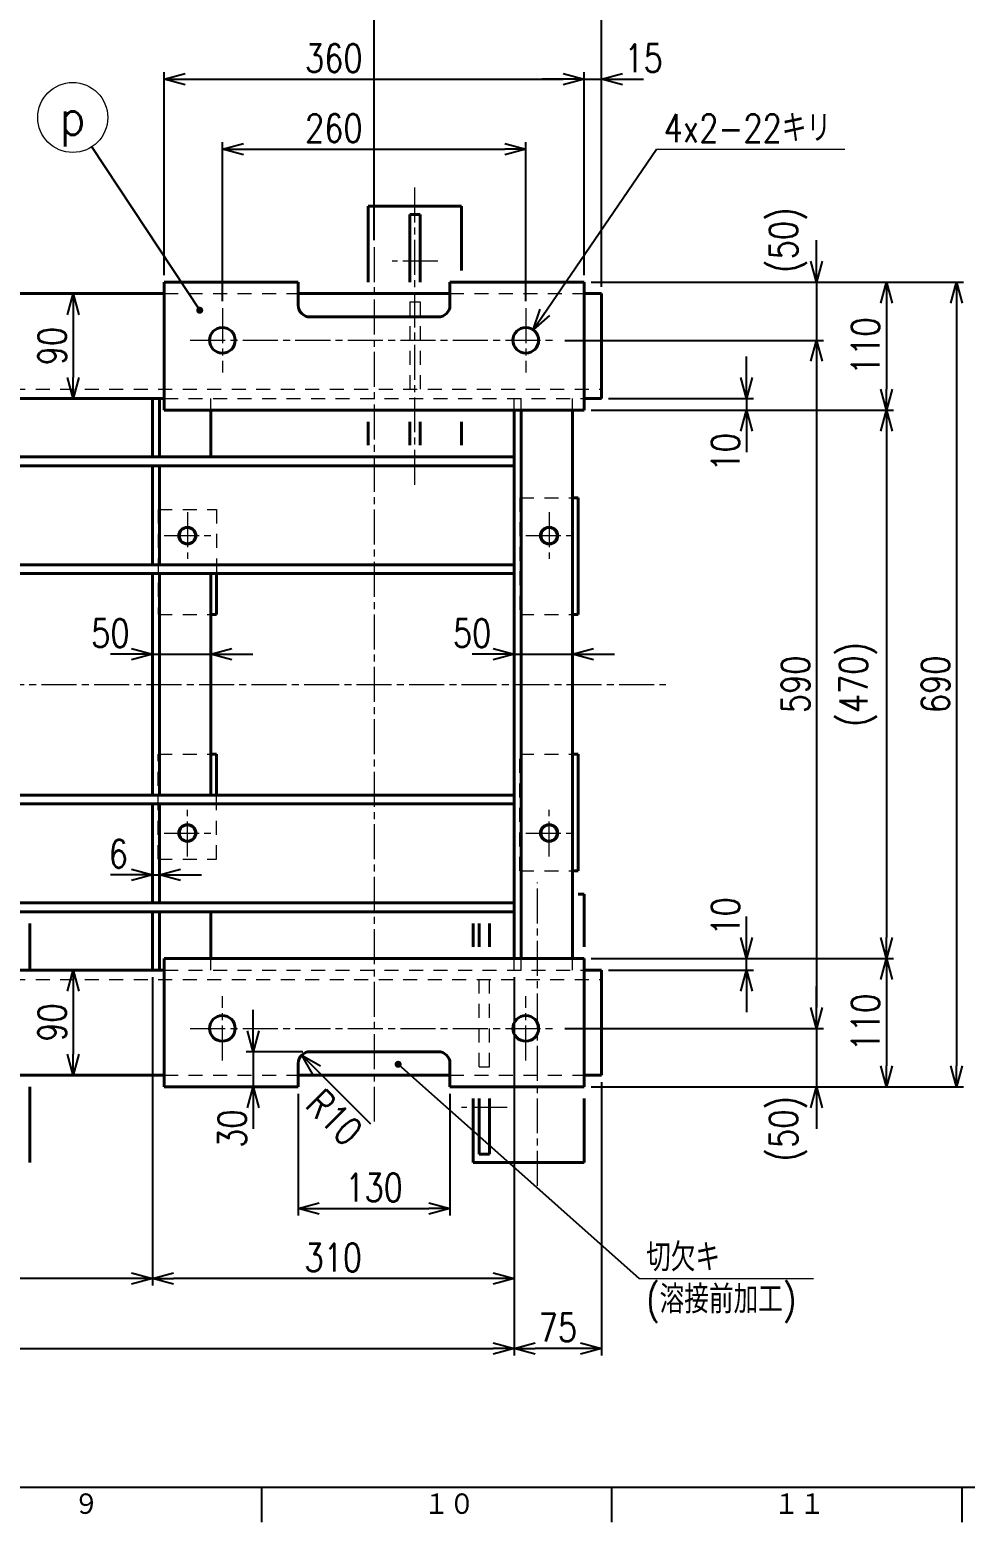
# Model space of a CAD drawing. Header units: millimetres. Extents: x 0 to 5046, y 0 to 3564.
# Drawn here: x 2561 to 3363, y 60 to 1340 of the extents above; entities that cross this region are included whole.
import ezdxf
from ezdxf.enums import TextEntityAlignment as Align

# ---------------------------------------------------------------- set-up
doc = ezdxf.new("R2010")
doc.units = ezdxf.units.MM
doc.header["$LTSCALE"] = 6
doc.linetypes.add('GEN7A', pattern=[7.5, 5, -0.75, 1, -0.75])
doc.linetypes.add('HIDDEN2', pattern=[3.5, 2, -1.5])
doc.layers.get('0').update_dxf_attribs({"lineweight": 20})
doc.layers.get('DEFPOINTS').update_dxf_attribs({"color": 253})
for name, color, linetype, lineweight in [('2', 5, 'Continuous', 40), ('3A', 6, 'HIDDEN2', 20), ('4', 3, 'Continuous', 13), ('5', 3, 'Continuous', 13), ('6', 7, 'Continuous', 50), ('7A', 4, 'GEN7A', 13)]:
    doc.layers.add(name, color=color, linetype=linetype, lineweight=lineweight)
doc.layers.add('RAHM2', color=1, linetype='Continuous')
doc.styles.add('DIMENSION', font='romans.shx', dxfattribs={"width": 0.8, "bigfont": 'extfont2.shx'})
doc.styles.get("Standard").update_dxf_attribs({"font": 'romans.shx', "width": 0.8, "bigfont": 'extfont2.shx'})
doc.dimstyles.new('GEN-ISO$0', dxfattribs={"dimscale": 6, "dimtxt": 4, "dimasz": 3, "dimexe": 1, "dimexo": 1, "dimgap": 1, "dimtad": 3, "dimrnd": 0.01, "dimdsep": 46, "dimtxsty": 'Standard', "dimblk": 'OPEN30', "dimcen": 0, "dimclrt": 7, "dimazin": 2, "dimtp": 0.1, "dimtm": 0.1, "dimtfac": 0.6, "dimtmove": 2, "dimatfit": 3, "dimldrblk": 'OPEN30', "dimfxl": 1, "dimarcsym": 0})
doc.dimstyles.new('GEN-ISO$7', dxfattribs={"dimscale": 6, "dimtxt": 4, "dimasz": 3, "dimexe": 1, "dimexo": 1, "dimgap": 1, "dimtad": 3, "dimrnd": 0.01, "dimdsep": 46, "dimtxsty": 'Standard', "dimblk": 'OPEN30', "dimcen": 0, "dimclrt": 7, "dimazin": 2, "dimtp": 0.1, "dimtm": 0.1, "dimtfac": 0.6, "dimtmove": 2, "dimatfit": 3, "dimldrblk": 'OPEN30', "dimfxl": 1, "dimarcsym": 0})

# ---------------------------------------------------------------- blocks, each defined once
blk = doc.blocks.new('1A1ブヒン')
at = {"layer": 'RAHM2', "color": 5, "linetype": 'Continuous'}
for p, q in [((25, 15), (826, 15)), ((460, 10), (460, 15)), ((510, 10), (510, 15)), ((560, 10), (560, 15))]:
    blk.add_line(p, q, dxfattribs=at)
for s, height, p in [('９', 3.31, (433.1, 10.87)), ('１０', 3.311, (483.1, 10.87)), ('１１', 3.311, (533.1, 10.87))]:
    blk.add_text(s, height=height, dxfattribs=at).set_placement(p)
at = {"layer": 'RAHM2', "color": 5, "linetype": 'Continuous', "width": 0.7}
for tag, p in [('HEADER3', (35, 566.01)), ('HEADER4', (54.75, 566)), ('HEADER15', (74.49, 566)), ('HEADER16', (94.43, 566))]:
    blk.add_attdef(tag, text='', height=6, dxfattribs=at).set_placement(p, align=Align.MIDDLE)
at = {"layer": 'RAHM2', "color": 7, "linetype": 'Continuous'}
blk.add_attdef('HEADER5', text='', height=2.5, dxfattribs=at).set_placement((63.69, 559.1), align=Align.BOTTOM_RIGHT)
for tag, height, width, p in [('HEADER25', 3.2, 0.63, (772.91, 86.65)), ('HEADER23', 3.33, 0.8, (797.4, 86.46)), ('HEADER24', 3.5, 0.8, (818.57, 86.49)), ('HEADER22', 3.2, 0.63, (772.91, 79.65)), ('HEADER20', 3.33, 0.8, (797.4, 79.46)), ('HEADER21', 3.5, 0.8, (818.57, 79.49)), ('HEADER19', 3.2, 0.63, (772.91, 72.65)), ('HEADER17', 3.33, 0.8, (797.4, 72.46)), ('HEADER18', 3.5, 0.8, (818.57, 72.49)), ('HEADER11', 3.2, 0.63, (772.91, 65.65)), ('HEADER9', 3.33, 0.8, (797.4, 65.46)), ('HEADER10', 3.5, 0.8, (818.57, 65.49)), ('HEADER7', 3.31, 0.8, (590.63, 48.21)), ('HEADER1', 5, 0.9, (775.12, 45.15)), ('GEN-TITLE-SCA', 4, 0.85, (677.79, 40.85)), ('HEADER2', 6, 0.9, (774.89, 36.68)), ('HEADER14', 3.31, 0.8, (590.63, 36.29))]:
    blk.add_attdef(tag, text='', height=height, dxfattribs=dict(at, width=width)).set_placement(p, align=Align.MIDDLE)
for tag, p in [('HEADER27', (648.45, 41.09)), ('HEADER26', (663.07, 41.09))]:
    blk.add_attdef(tag, text='', height=4, dxfattribs=at).set_placement(p, align=Align.MIDDLE)
at = {"layer": 'RAHM2', "color": 7, "linetype": 'Continuous', "width": 0.7}
blk.add_attdef('GEN-TITLE-DAT', text='', height=3.5, dxfattribs=at).set_placement((700.02, 39.1), align=Align.CENTER)
at = {"layer": 'RAHM2', "color": 5, "linetype": 'Continuous', "style": 'DIMENSION', "width": 1.2}
for tag, p in [('HEADER13', (629.56, 16.75)), ('HEADER12', (663.26, 16.72)), ('GEN-TITLE-DWG', (732.79, 16.74))]:
    blk.add_attdef(tag, text='', height=7.02, dxfattribs=at).set_placement(p, align=Align.BOTTOM_LEFT)
at = {"layer": 'RAHM2', "color": 5, "linetype": 'Continuous', "style": 'DIMENSION'}
blk.add_attdef('HEADER8', text='', height=7.02, dxfattribs=at).set_placement((824.55, 16.71), align=Align.BOTTOM_RIGHT)
at = {"layer": 'RAHM2', "color": 5, "linetype": 'Continuous'}
blk.add_attdef('HEADER6', text='', height=5.8, dxfattribs=at).set_placement((623.09, 17.9), align=Align.BOTTOM_RIGHT)
blk = doc.blocks.new('_Open30')
at = {"color": 0, "linetype": 'ByBlock', "lineweight": -2}
for p, q in [((-1, 0.268), (0, 0)), ((0, 0), (-1, -0.268)), ((0, 0), (-1, 0))]:
    blk.add_line(p, q, dxfattribs=at)
blk = doc.blocks.new('*D110')
at = {"layer": '5', "color": 0, "lineweight": -2, "transparency": 16777216}
for p, q in [((3042.1, 1123.4), (3361.3, 1123.4)), ((3355.3, 1105.4), (3355.3, 451.4)), ((3042.1, 433.4), (3361.3, 433.4))]:
    blk.add_line(p, q, dxfattribs=at)
at = {"layer": 'DEFPOINTS', "color": 0, "transparency": 16777216}
for p in [(3036.1, 1123.4), (3036.1, 433.4), (3355.3, 433.4)]:
    blk.add_point(p, dxfattribs=at)
at = {"layer": '5', "color": 0, "lineweight": -2, "transparency": 16777216, "xscale": 18, "yscale": 18, "zscale": 18}
for p, rotation in [((3355.3, 1123.4), 90), ((3355.3, 433.4), 270)]:
    blk.add_blockref('_Open30', p, dxfattribs=dict(at, rotation=rotation))
at = {"layer": '5', "color": 7, "transparency": 16777216, "insert": (3337.3, 778.4), "char_height": 24, "attachment_point": 5, "rotation": 90}
blk.add_mtext('690', dxfattribs=at)
blk = doc.blocks.new('*D111')
at = {"layer": '5', "color": 0, "lineweight": -2, "transparency": 16777216}
for p, q in [((3042.1, 1123.4), (3301.3, 1123.4)), ((3295.3, 1105.4), (3295.3, 1031.4)), ((3042.1, 1013.4), (3301.3, 1013.4))]:
    blk.add_line(p, q, dxfattribs=at)
at = {"layer": 'DEFPOINTS', "color": 0, "transparency": 16777216}
for p in [(3036.1, 1123.4), (3036.1, 1013.4), (3295.3, 1013.4)]:
    blk.add_point(p, dxfattribs=at)
at = {"layer": '5', "color": 0, "lineweight": -2, "transparency": 16777216, "xscale": 18, "yscale": 18, "zscale": 18}
for p, rotation in [((3295.3, 1123.4), 90), ((3295.3, 1013.4), 270)]:
    blk.add_blockref('_Open30', p, dxfattribs=dict(at, rotation=rotation))
at = {"layer": '5', "color": 7, "transparency": 16777216, "insert": (3277.3, 1068.4), "char_height": 24, "attachment_point": 5, "rotation": 90}
blk.add_mtext('110', dxfattribs=at)
blk = doc.blocks.new('*D112')
at = {"layer": '5', "color": 0, "lineweight": -2, "transparency": 16777216}
for p, q in [((3042.1, 1013.4), (3301.3, 1013.4)), ((3295.3, 995.4), (3295.3, 561.4)), ((3042.1, 543.4), (3301.3, 543.4))]:
    blk.add_line(p, q, dxfattribs=at)
at = {"layer": 'DEFPOINTS', "color": 0, "transparency": 16777216}
for p in [(3036.1, 1013.4), (3036.1, 543.4), (3295.3, 543.4)]:
    blk.add_point(p, dxfattribs=at)
at = {"layer": '5', "color": 0, "lineweight": -2, "transparency": 16777216, "xscale": 18, "yscale": 18, "zscale": 18}
for p, rotation in [((3295.3, 1013.4), 90), ((3295.3, 543.4), 270)]:
    blk.add_blockref('_Open30', p, dxfattribs=dict(at, rotation=rotation))
at = {"layer": '5', "color": 7, "transparency": 16777216, "insert": (3271, 778.4), "char_height": 24, "attachment_point": 5, "rotation": 90}
blk.add_mtext('(470)', dxfattribs=at)
blk = doc.blocks.new('*D113')
at = {"layer": '5', "color": 0, "lineweight": -2, "transparency": 16777216}
for p, q in [((3042.1, 543.4), (3301.3, 543.4)), ((3295.3, 525.4), (3295.3, 451.4)), ((3042.1, 433.4), (3301.3, 433.4))]:
    blk.add_line(p, q, dxfattribs=at)
at = {"layer": 'DEFPOINTS', "color": 0, "transparency": 16777216}
for p in [(3036.1, 543.4), (3036.1, 433.4), (3295.3, 433.4)]:
    blk.add_point(p, dxfattribs=at)
at = {"layer": '5', "color": 0, "lineweight": -2, "transparency": 16777216, "xscale": 18, "yscale": 18, "zscale": 18}
for p, rotation in [((3295.3, 543.4), 90), ((3295.3, 433.4), 270)]:
    blk.add_blockref('_Open30', p, dxfattribs=dict(at, rotation=rotation))
at = {"layer": '5', "color": 7, "transparency": 16777216, "insert": (3277.3, 488.4), "char_height": 24, "attachment_point": 5, "rotation": 90}
blk.add_mtext('110', dxfattribs=at)
blk = doc.blocks.new('*D114')
at = {"layer": '5', "color": 0, "lineweight": -2, "transparency": 16777216}
for p, q in [((3019.6, 1073.4), (3241.3, 1073.4)), ((3235.3, 1055.4), (3235.3, 501.4)), ((3019.6, 483.4), (3241.3, 483.4))]:
    blk.add_line(p, q, dxfattribs=at)
at = {"layer": 'DEFPOINTS', "color": 0, "transparency": 16777216}
for p in [(3013.6, 1073.4), (3013.6, 483.4), (3235.3, 483.4)]:
    blk.add_point(p, dxfattribs=at)
at = {"layer": '5', "color": 0, "lineweight": -2, "transparency": 16777216, "xscale": 18, "yscale": 18, "zscale": 18}
for p, rotation in [((3235.3, 1073.4), 90), ((3235.3, 483.4), 270)]:
    blk.add_blockref('_Open30', p, dxfattribs=dict(at, rotation=rotation))
at = {"layer": '5', "color": 7, "transparency": 16777216, "insert": (3217.3, 778.4), "char_height": 24, "attachment_point": 5, "rotation": 90}
blk.add_mtext('590', dxfattribs=at)
blk = doc.blocks.new('*D115')
at = {"layer": '5', "color": 0, "lineweight": -2, "transparency": 16777216}
for p, q in [((3235.3, 1141.4), (3235.3, 1159.4)), ((3042.1, 1123.4), (3241.3, 1123.4)), ((3235.3, 1123.4), (3235.3, 1073.4)), ((3019.6, 1073.4), (3241.3, 1073.4)), ((3235.3, 1055.4), (3235.3, 1037.4))]:
    blk.add_line(p, q, dxfattribs=at)
at = {"layer": 'DEFPOINTS', "color": 0, "transparency": 16777216}
for p in [(3036.1, 1123.4), (3013.6, 1073.4), (3235.3, 1073.4)]:
    blk.add_point(p, dxfattribs=at)
at = {"layer": '5', "color": 0, "lineweight": -2, "transparency": 16777216, "xscale": 18, "yscale": 18, "zscale": 18}
for p, rotation in [((3235.3, 1123.4), 270), ((3235.3, 1073.4), 90)]:
    blk.add_blockref('_Open30', p, dxfattribs=dict(at, rotation=rotation))
at = {"layer": '5', "color": 7, "transparency": 16777216, "insert": (3211, 1159.4), "char_height": 24, "attachment_point": 5, "rotation": 90}
blk.add_mtext('(50)', dxfattribs=at)
blk = doc.blocks.new('*D116')
at = {"layer": '5', "color": 0, "lineweight": -2, "transparency": 16777216}
for p, q in [((3235.3, 501.4), (3235.3, 519.4)), ((3019.6, 483.4), (3241.3, 483.4)), ((3235.3, 483.4), (3235.3, 433.4)), ((3042.1, 433.4), (3241.3, 433.4)), ((3235.3, 415.4), (3235.3, 397.4))]:
    blk.add_line(p, q, dxfattribs=at)
at = {"layer": 'DEFPOINTS', "color": 0, "transparency": 16777216}
for p in [(3013.6, 483.4), (3036.1, 433.4), (3235.3, 433.4)]:
    blk.add_point(p, dxfattribs=at)
at = {"layer": '5', "color": 0, "lineweight": -2, "transparency": 16777216, "xscale": 18, "yscale": 18, "zscale": 18}
for p, rotation in [((3235.3, 483.4), 270), ((3235.3, 433.4), 90)]:
    blk.add_blockref('_Open30', p, dxfattribs=dict(at, rotation=rotation))
at = {"layer": '5', "color": 7, "transparency": 16777216, "insert": (3211, 397.4), "char_height": 24, "attachment_point": 5, "rotation": 90}
blk.add_mtext('(50)', dxfattribs=at)
blk = doc.blocks.new('*D117')
at = {"layer": '5', "color": 0, "lineweight": -2, "transparency": 16777216}
for p, q in [((3175.3, 561.4), (3175.3, 579.4)), ((3042.1, 543.4), (3181.3, 543.4)), ((3175.3, 533.4), (3175.3, 543.4)), ((3057.1, 533.4), (3181.3, 533.4)), ((3175.3, 515.4), (3175.3, 497.4))]:
    blk.add_line(p, q, dxfattribs=at)
at = {"layer": 'DEFPOINTS', "color": 0, "transparency": 16777216}
for p in [(3036.1, 543.4), (3175.3, 543.4), (3051.1, 533.4)]:
    blk.add_point(p, dxfattribs=at)
at = {"layer": '5', "color": 0, "lineweight": -2, "transparency": 16777216, "xscale": 18, "yscale": 18, "zscale": 18}
for p, rotation in [((3175.3, 543.4), 270), ((3175.3, 533.4), 90)]:
    blk.add_blockref('_Open30', p, dxfattribs=dict(at, rotation=rotation))
at = {"layer": '5', "color": 7, "transparency": 16777216, "insert": (3157.3, 579.4), "char_height": 24, "attachment_point": 5, "rotation": 90}
blk.add_mtext('10', dxfattribs=at)
blk = doc.blocks.new('*D118')
at = {"layer": '5', "color": 0, "lineweight": -2, "transparency": 16777216}
for p, q in [((3175.3, 1041.4), (3175.3, 1059.4)), ((3042.1, 1013.4), (3181.3, 1013.4)), ((3057.1, 1023.4), (3181.3, 1023.4)), ((3175.3, 1023.4), (3175.3, 1013.4)), ((3175.3, 995.4), (3175.3, 977.4))]:
    blk.add_line(p, q, dxfattribs=at)
at = {"layer": 'DEFPOINTS', "color": 0, "transparency": 16777216}
for p in [(3036.1, 1013.4), (3051.1, 1023.4), (3175.3, 1013.4)]:
    blk.add_point(p, dxfattribs=at)
at = {"layer": '5', "color": 0, "lineweight": -2, "transparency": 16777216, "xscale": 18, "yscale": 18, "zscale": 18}
for p, rotation in [((3175.3, 1023.4), 270), ((3175.3, 1013.4), 90)]:
    blk.add_blockref('_Open30', p, dxfattribs=dict(at, rotation=rotation))
at = {"layer": '5', "color": 7, "transparency": 16777216, "insert": (3157.3, 977.4), "char_height": 24, "attachment_point": 5, "rotation": 90}
blk.add_mtext('10', dxfattribs=at)
blk = doc.blocks.new('*D119')
at = {"layer": '5', "color": 0, "lineweight": -2, "transparency": 16777216}
for p, q in [((2976.1, 527.4), (2976.1, 203)), ((3051.1, 437.4), (3051.1, 203)), ((3033.1, 209), (2994.1, 209))]:
    blk.add_line(p, q, dxfattribs=at)
at = {"layer": 'DEFPOINTS', "color": 0, "transparency": 16777216}
for p in [(2976.1, 533.4), (3051.1, 443.4), (2976.1, 209)]:
    blk.add_point(p, dxfattribs=at)
at = {"layer": '5', "color": 0, "lineweight": -2, "transparency": 16777216, "xscale": 18, "yscale": 18, "zscale": 18, "rotation": 180}
blk.add_blockref('_Open30', (2976.1, 209), dxfattribs=at)
at = {"layer": '5', "color": 0, "lineweight": -2, "transparency": 16777216, "xscale": 18, "yscale": 18, "zscale": 18}
blk.add_blockref('_Open30', (3051.1, 209), dxfattribs=at)
at = {"layer": '5', "color": 7, "transparency": 16777216, "insert": (3013.6, 227), "char_height": 24, "attachment_point": 5}
blk.add_mtext('75', dxfattribs=at)
blk = doc.blocks.new('*D40')
at = {"layer": '5', "color": 0, "lineweight": -2, "transparency": 16777216}
for p, q in [((2666.1, 527.4), (2666.1, 263)), ((2976.1, 527.4), (2976.1, 263)), ((2958.1, 269), (2684.1, 269))]:
    blk.add_line(p, q, dxfattribs=at)
at = {"layer": 'DEFPOINTS', "color": 0, "transparency": 16777216}
for p in [(2666.1, 533.4), (2976.1, 533.4), (2666.1, 269)]:
    blk.add_point(p, dxfattribs=at)
at = {"layer": '5', "color": 0, "lineweight": -2, "transparency": 16777216, "xscale": 18, "yscale": 18, "zscale": 18, "rotation": 180}
blk.add_blockref('_Open30', (2666.1, 269), dxfattribs=at)
at = {"layer": '5', "color": 0, "lineweight": -2, "transparency": 16777216, "xscale": 18, "yscale": 18, "zscale": 18}
blk.add_blockref('_Open30', (2976.1, 269), dxfattribs=at)
at = {"layer": '5', "color": 7, "transparency": 16777216, "insert": (2821.1, 287), "char_height": 24, "attachment_point": 5}
blk.add_mtext('310', dxfattribs=at)
blk = doc.blocks.new('*D41')
at = {"layer": '5', "color": 0, "lineweight": -2, "transparency": 16777216}
for p, q in [((2356.1, 527.4), (2356.1, 263)), ((2666.1, 527.4), (2666.1, 263)), ((2648.1, 269), (2374.1, 269))]:
    blk.add_line(p, q, dxfattribs=at)
at = {"layer": 'DEFPOINTS', "color": 0, "transparency": 16777216}
for p in [(2356.1, 533.4), (2666.1, 533.4), (2356.1, 269)]:
    blk.add_point(p, dxfattribs=at)
at = {"layer": '5', "color": 0, "lineweight": -2, "transparency": 16777216, "xscale": 18, "yscale": 18, "zscale": 18, "rotation": 180}
blk.add_blockref('_Open30', (2356.1, 269), dxfattribs=at)
at = {"layer": '5', "color": 0, "lineweight": -2, "transparency": 16777216, "xscale": 18, "yscale": 18, "zscale": 18}
blk.add_blockref('_Open30', (2666.1, 269), dxfattribs=at)
at = {"layer": '5', "color": 7, "transparency": 16777216, "insert": (2511.1, 287), "char_height": 24, "attachment_point": 5}
blk.add_mtext('310', dxfattribs=at)
blk = doc.blocks.new('*D44')
at = {"layer": '5', "color": 0, "lineweight": -2, "transparency": 16777216}
for p, q in [((1486.1, 527.4), (1486.1, 203)), ((2976.1, 527.4), (2976.1, 203)), ((1504.1, 209), (2958.1, 209))]:
    blk.add_line(p, q, dxfattribs=at)
at = {"layer": 'DEFPOINTS', "color": 0, "transparency": 16777216}
for p in [(1486.1, 533.4), (2976.1, 533.4), (2976.1, 209)]:
    blk.add_point(p, dxfattribs=at)
at = {"layer": '5', "color": 0, "lineweight": -2, "transparency": 16777216, "xscale": 18, "yscale": 18, "zscale": 18, "rotation": 180}
blk.add_blockref('_Open30', (1486.1, 209), dxfattribs=at)
at = {"layer": '5', "color": 0, "lineweight": -2, "transparency": 16777216, "xscale": 18, "yscale": 18, "zscale": 18}
blk.add_blockref('_Open30', (2976.1, 209), dxfattribs=at)
at = {"layer": '5', "color": 7, "transparency": 16777216, "insert": (2231.1, 227), "char_height": 24, "attachment_point": 5}
blk.add_mtext('1490', dxfattribs=at)
blk = doc.blocks.new('*D45')
at = {"layer": '5', "color": 0, "lineweight": -2, "transparency": 16777216}
for p, q in [((2791.1, 427.4), (2791.1, 323)), ((2921.1, 427.4), (2921.1, 323)), ((2809.1, 329), (2903.1, 329))]:
    blk.add_line(p, q, dxfattribs=at)
at = {"layer": 'DEFPOINTS', "color": 0, "transparency": 16777216}
for p in [(2791.1, 433.4), (2921.1, 433.4), (2921.1, 329)]:
    blk.add_point(p, dxfattribs=at)
at = {"layer": '5', "color": 0, "lineweight": -2, "transparency": 16777216, "xscale": 18, "yscale": 18, "zscale": 18, "rotation": 180}
blk.add_blockref('_Open30', (2791.1, 329), dxfattribs=at)
at = {"layer": '5', "color": 0, "lineweight": -2, "transparency": 16777216, "xscale": 18, "yscale": 18, "zscale": 18}
blk.add_blockref('_Open30', (2921.1, 329), dxfattribs=at)
at = {"layer": '5', "color": 7, "transparency": 16777216, "insert": (2856.1, 347), "char_height": 24, "attachment_point": 5}
blk.add_mtext('130', dxfattribs=at)
blk = doc.blocks.new('*D46')
at = {"layer": '5', "color": 0, "lineweight": -2, "transparency": 16777216}
for p, q in [((2752.4, 481.4), (2752.4, 499.4)), ((2795.1, 463.4), (2746.4, 463.4)), ((2752.4, 463.4), (2752.4, 433.4)), ((2752.4, 415.4), (2752.4, 397.4))]:
    blk.add_line(p, q, dxfattribs=at)
at = {"layer": 'DEFPOINTS', "color": 0, "transparency": 16777216}
for p in [(2801.1, 463.4), (2752.4, 433.4), (2791.1, 433.4)]:
    blk.add_point(p, dxfattribs=at)
at = {"layer": '5', "color": 0, "lineweight": -2, "transparency": 16777216, "xscale": 18, "yscale": 18, "zscale": 18}
for p, rotation in [((2752.4, 463.4), 270), ((2752.4, 433.4), 90)]:
    blk.add_blockref('_Open30', p, dxfattribs=dict(at, rotation=rotation))
at = {"layer": '5', "color": 7, "transparency": 16777216, "insert": (2734.4, 397.4), "char_height": 24, "attachment_point": 5, "rotation": 90}
blk.add_mtext('30', dxfattribs=at)
blk = doc.blocks.new('*D47')
at = {"layer": '5', "color": 0, "lineweight": -2, "transparency": 16777216}
for p, q in [((2726.1, 1106.9), (2726.1, 1243.3)), ((2986.1, 1106.9), (2986.1, 1243.3)), ((2744.1, 1237.3), (2968.1, 1237.3))]:
    blk.add_line(p, q, dxfattribs=at)
at = {"layer": 'DEFPOINTS', "color": 0, "transparency": 16777216}
for p in [(2986.1, 1237.3), (2726.1, 1100.9), (2986.1, 1100.9)]:
    blk.add_point(p, dxfattribs=at)
at = {"layer": '5', "color": 0, "lineweight": -2, "transparency": 16777216, "xscale": 18, "yscale": 18, "zscale": 18, "rotation": 180}
blk.add_blockref('_Open30', (2726.1, 1237.3), dxfattribs=at)
at = {"layer": '5', "color": 0, "lineweight": -2, "transparency": 16777216, "xscale": 18, "yscale": 18, "zscale": 18}
blk.add_blockref('_Open30', (2986.1, 1237.3), dxfattribs=at)
at = {"layer": '5', "color": 7, "transparency": 16777216, "insert": (2821.6, 1255.3), "char_height": 24, "attachment_point": 5}
blk.add_mtext('260', dxfattribs=at)
blk = doc.blocks.new('*D48')
at = {"layer": '5', "color": 0, "lineweight": -2, "transparency": 16777216}
for p, q in [((2676.1, 1129.4), (2676.1, 1303.3)), ((2694.1, 1297.3), (3018.1, 1297.3)), ((3036.1, 1129.4), (3036.1, 1303.3))]:
    blk.add_line(p, q, dxfattribs=at)
at = {"layer": 'DEFPOINTS', "color": 0, "transparency": 16777216}
for p in [(3036.1, 1297.3), (2676.1, 1123.4), (3036.1, 1123.4)]:
    blk.add_point(p, dxfattribs=at)
at = {"layer": '5', "color": 0, "lineweight": -2, "transparency": 16777216, "xscale": 18, "yscale": 18, "zscale": 18, "rotation": 180}
blk.add_blockref('_Open30', (2676.1, 1297.3), dxfattribs=at)
at = {"layer": '5', "color": 0, "lineweight": -2, "transparency": 16777216, "xscale": 18, "yscale": 18, "zscale": 18}
blk.add_blockref('_Open30', (3036.1, 1297.3), dxfattribs=at)
at = {"layer": '5', "color": 7, "transparency": 16777216, "insert": (2821.6, 1315.3), "char_height": 24, "attachment_point": 5}
blk.add_mtext('360', dxfattribs=at)
blk = doc.blocks.new('*D49')
at = {"layer": '5', "color": 0, "lineweight": -2, "transparency": 16777216}
for p, q in [((3018.1, 1297.3), (3000.1, 1297.3)), ((3036.1, 1129.4), (3036.1, 1303.3)), ((3036.1, 1297.3), (3051.1, 1297.3)), ((3051.1, 1119.4), (3051.1, 1303.3)), ((3069.1, 1297.3), (3087.1, 1297.3))]:
    blk.add_line(p, q, dxfattribs=at)
at = {"layer": 'DEFPOINTS', "color": 0, "transparency": 16777216}
for p in [(3051.1, 1297.3), (3036.1, 1123.4), (3051.1, 1113.4)]:
    blk.add_point(p, dxfattribs=at)
at = {"layer": '5', "color": 0, "lineweight": -2, "transparency": 16777216, "xscale": 18, "yscale": 18, "zscale": 18}
blk.add_blockref('_Open30', (3036.1, 1297.3), dxfattribs=at)
at = {"layer": '5', "color": 0, "lineweight": -2, "transparency": 16777216, "xscale": 18, "yscale": 18, "zscale": 18, "rotation": 180}
blk.add_blockref('_Open30', (3051.1, 1297.3), dxfattribs=at)
at = {"layer": '5', "color": 7, "transparency": 16777216, "insert": (3087.1, 1315.3), "char_height": 24, "attachment_point": 5}
blk.add_mtext('15', dxfattribs=at)
blk = doc.blocks.new('*D50')
at = {"layer": '5', "color": 0, "lineweight": -2, "transparency": 16777216}
for p, q in [((2856.1, 1159.4), (2856.1, 1363.3)), ((3033.1, 1357.3), (2874.1, 1357.3)), ((3051.1, 1119.4), (3051.1, 1363.3))]:
    blk.add_line(p, q, dxfattribs=at)
at = {"layer": 'DEFPOINTS', "color": 0, "transparency": 16777216}
for p in [(2856.1, 1357.3), (2856.1, 1153.4), (3051.1, 1113.4)]:
    blk.add_point(p, dxfattribs=at)
at = {"layer": '5', "color": 0, "lineweight": -2, "transparency": 16777216, "xscale": 18, "yscale": 18, "zscale": 18, "rotation": 180}
blk.add_blockref('_Open30', (2856.1, 1357.3), dxfattribs=at)
at = {"layer": '5', "color": 0, "lineweight": -2, "transparency": 16777216, "xscale": 18, "yscale": 18, "zscale": 18}
blk.add_blockref('_Open30', (3051.1, 1357.3), dxfattribs=at)
at = {"layer": '5', "color": 7, "transparency": 16777216, "insert": (2953.6, 1375.3), "char_height": 24, "attachment_point": 5}
blk.add_mtext('195', dxfattribs=at)
blk = doc.blocks.new('*D51')
at = {"layer": '5', "color": 0, "lineweight": -2, "transparency": 16777216}
for p, q in [((1606.1, 1159.4), (1606.1, 1363.3)), ((2838.1, 1357.3), (1624.1, 1357.3)), ((2856.1, 1159.4), (2856.1, 1363.3))]:
    blk.add_line(p, q, dxfattribs=at)
at = {"layer": 'DEFPOINTS', "color": 0, "transparency": 16777216}
for p in [(1606.1, 1357.3), (1606.1, 1153.4), (2856.1, 1153.4)]:
    blk.add_point(p, dxfattribs=at)
at = {"layer": '5', "color": 0, "lineweight": -2, "transparency": 16777216, "xscale": 18, "yscale": 18, "zscale": 18, "rotation": 180}
blk.add_blockref('_Open30', (1606.1, 1357.3), dxfattribs=at)
at = {"layer": '5', "color": 0, "lineweight": -2, "transparency": 16777216, "xscale": 18, "yscale": 18, "zscale": 18}
blk.add_blockref('_Open30', (2856.1, 1357.3), dxfattribs=at)
at = {"layer": '5', "color": 7, "transparency": 16777216, "insert": (2231.1, 1375.3), "char_height": 24, "attachment_point": 5}
blk.add_mtext('1250', dxfattribs=at)
blk = doc.blocks.new('*D53')
at = {"layer": '5', "color": 0, "lineweight": -2, "transparency": 16777216}
blk.add_line((2598.2, 1095.4), (2598.2, 1041.4), dxfattribs=at)
at = {"layer": 'DEFPOINTS', "color": 0, "transparency": 16777216}
for p in [(2676.1, 1113.4), (2598.2, 1023.4), (2676.1, 1023.4)]:
    blk.add_point(p, dxfattribs=at)
at = {"layer": '5', "color": 0, "lineweight": -2, "transparency": 16777216, "xscale": 18, "yscale": 18, "zscale": 18}
for p, rotation in [((2598.2, 1113.4), 90), ((2598.2, 1023.4), 270)]:
    blk.add_blockref('_Open30', p, dxfattribs=dict(at, rotation=rotation))
at = {"layer": '5', "color": 7, "transparency": 16777216, "insert": (2580.2, 1068.4), "char_height": 24, "attachment_point": 5, "rotation": 90}
blk.add_mtext('90', dxfattribs=at)
blk = doc.blocks.new('*D18')
at = {"layer": '5', "color": 0, "lineweight": -2, "transparency": 16777216}
blk.add_line((2598.2, 515.4), (2598.2, 461.4), dxfattribs=at)
at = {"layer": 'DEFPOINTS', "color": 0, "transparency": 16777216}
for p in [(2676.1, 533.4), (2598.2, 443.4), (2676.1, 443.4)]:
    blk.add_point(p, dxfattribs=at)
at = {"layer": '5', "color": 0, "lineweight": -2, "transparency": 16777216, "xscale": 18, "yscale": 18, "zscale": 18}
for p, rotation in [((2598.2, 533.4), 90), ((2598.2, 443.4), 270)]:
    blk.add_blockref('_Open30', p, dxfattribs=dict(at, rotation=rotation))
at = {"layer": '5', "color": 7, "transparency": 16777216, "insert": (2580.2, 488.4), "char_height": 24, "attachment_point": 5, "rotation": 90}
blk.add_mtext('90', dxfattribs=at)
blk = doc.blocks.new('*D54')
at = {"layer": '5', "color": 0, "lineweight": -2, "transparency": 16777216}
for p, q in [((2648.1, 804.3), (2630.1, 804.3)), ((2666.1, 804.3), (2716.1, 804.3)), ((2734.1, 804.3), (2752.1, 804.3))]:
    blk.add_line(p, q, dxfattribs=at)
at = {"layer": 'DEFPOINTS', "color": 0, "transparency": 16777216}
for p in [(2716.1, 804.3), (2666.1, 683.4), (2716.1, 683.4)]:
    blk.add_point(p, dxfattribs=at)
at = {"layer": '5', "color": 0, "lineweight": -2, "transparency": 16777216, "xscale": 18, "yscale": 18, "zscale": 18}
blk.add_blockref('_Open30', (2666.1, 804.3), dxfattribs=at)
at = {"layer": '5', "color": 0, "lineweight": -2, "transparency": 16777216, "xscale": 18, "yscale": 18, "zscale": 18, "rotation": 180}
blk.add_blockref('_Open30', (2716.1, 804.3), dxfattribs=at)
at = {"layer": '5', "color": 7, "transparency": 16777216, "insert": (2630.1, 822.3), "char_height": 24, "attachment_point": 5}
blk.add_mtext('50', dxfattribs=at)
blk = doc.blocks.new('*D19')
at = {"layer": '5', "color": 0, "lineweight": -2, "transparency": 16777216}
for p, q in [((2958.1, 804.3), (2940.1, 804.3)), ((2976.1, 804.3), (3026.1, 804.3)), ((3044.1, 804.3), (3062.1, 804.3))]:
    blk.add_line(p, q, dxfattribs=at)
at = {"layer": 'DEFPOINTS', "color": 0, "transparency": 16777216}
for p in [(3026.1, 804.3), (2976.1, 683.4), (3026.1, 683.4)]:
    blk.add_point(p, dxfattribs=at)
at = {"layer": '5', "color": 0, "lineweight": -2, "transparency": 16777216, "xscale": 18, "yscale": 18, "zscale": 18}
blk.add_blockref('_Open30', (2976.1, 804.3), dxfattribs=at)
at = {"layer": '5', "color": 0, "lineweight": -2, "transparency": 16777216, "xscale": 18, "yscale": 18, "zscale": 18, "rotation": 180}
blk.add_blockref('_Open30', (3026.1, 804.3), dxfattribs=at)
at = {"layer": '5', "color": 7, "transparency": 16777216, "insert": (2940.1, 822.3), "char_height": 24, "attachment_point": 5}
blk.add_mtext('50', dxfattribs=at)
blk = doc.blocks.new('*D140')
at = {"layer": '5', "color": 0, "lineweight": -2, "transparency": 16777216}
for p, q in [((2648.1, 615), (2630.1, 615)), ((2666.1, 615), (2672.1, 615)), ((2690.1, 615), (2708.1, 615))]:
    blk.add_line(p, q, dxfattribs=at)
at = {"layer": 'DEFPOINTS', "color": 0, "transparency": 16777216}
for p in [(2672.1, 615), (2666.1, 590.9), (2672.1, 590.9)]:
    blk.add_point(p, dxfattribs=at)
at = {"layer": '5', "color": 0, "lineweight": -2, "transparency": 16777216, "xscale": 18, "yscale": 18, "zscale": 18}
blk.add_blockref('_Open30', (2666.1, 615), dxfattribs=at)
at = {"layer": '5', "color": 0, "lineweight": -2, "transparency": 16777216, "xscale": 18, "yscale": 18, "zscale": 18, "rotation": 180}
blk.add_blockref('_Open30', (2672.1, 615), dxfattribs=at)
at = {"layer": '5', "color": 7, "transparency": 16777216, "insert": (2636.9, 633), "char_height": 24, "attachment_point": 5}
blk.add_mtext('6', dxfattribs=at)
blk = doc.blocks.new('GENBALLOON1')
blk.add_circle((0, 0), 5)
at = {"flags": 1}
blk.add_attdef('GEN_PARENT', text='', height=2.5, dxfattribs=at).set_placement((0, 0), align=Align.MIDDLE)
blk.add_attdef('REF_NO', text='', height=3.5).set_placement((0, 0), align=Align.MIDDLE)
at = {"color": 7, "flags": 1}
for tag, p in [('5GENINF', (6.43, 0.96)), ('6GENINF', (6.43, 0.63)), ('7GENINF', (6.43, 0.3)), ('8GENINF', (6.43, -0.04)), ('9GENINF', (6.43, -0.37)), ('10GENINF', (6.43, -0.7)), ('11GENINF', (6.43, -1)), ('12GENINF', (6.43, -1.34)), ('13GENINF', (6.43, -1.67)), ('14GENINF', (6.43, -2)), ('3GENINF', (6.43, -2.34)), ('4GENINF', (6.43, -2.67)), ('15GENINF', (6.43, -3)), ('16GENINF', (6.43, -3.34)), ('17GENINF', (6.43, -3.7)), ('18GENINF', (6.43, -4.04)), ('19GENINF', (6.43, -4.37)), ('20GENINF', (6.43, -4.7)), ('21GENINF', (6.43, -5.04)), ('22GENINF', (6.43, -5.37))]:
    blk.add_attdef(tag, p, '', height=0.2, dxfattribs=at)

msp = doc.modelspace()

# ---------------------------------------------------------------- linework, layer by layer
at = {"layer": '2'}
for p, q in [((2851.13, 1188.422), (2931.13, 1188.422)), ((2851.13, 1123.422), (2851.13, 1188.422)), ((2895.63, 1181.422), (2886.63, 1181.422)), ((2886.63, 1123.422), (2886.63, 1181.422)), ((2895.63, 1123.422), (2895.63, 1181.422)), ((2931.13, 1133.422), (2931.13, 1188.422)), ((1786.13, 1113.422), (2676.13, 1113.422)), ((2676.13, 1123.422), (2791.13, 1123.422)), ((2676.13, 1123.422), (2676.13, 1013.422)), ((2791.13, 1123.422), (2791.13, 1103.422)), ((2791.13, 1113.422), (2921.13, 1113.422)), ((2921.13, 1123.422), (3036.13, 1123.422)), ((2921.13, 1123.422), (2921.13, 1103.422)), ((3036.13, 1123.422), (3036.13, 1013.422)), ((3036.13, 1113.422), (3051.13, 1113.422)), ((3051.13, 1023.422), (3051.13, 1113.422)), ((2801.13, 1093.422), (2911.13, 1093.422)), ((1786.13, 1023.422), (2676.13, 1023.422)), ((2666.13, 973.422), (2666.13, 1023.422)), ((2672.13, 973.422), (2672.13, 1023.422)), ((2676.13, 1013.422), (3036.13, 1013.422)), ((2716.13, 973.422), (2716.13, 1013.422)), ((2976.13, 543.422), (2976.13, 1013.422)), ((2982.13, 543.422), (2982.13, 1013.422)), ((3026.13, 543.422), (3026.13, 1013.422)), ((3036.13, 1023.422), (3051.13, 1023.422)), ((2851.13, 983.422), (2851.13, 1003.422)), ((2886.63, 1003.422), (2886.63, 983.422)), ((2895.63, 1003.422), (2895.63, 983.422)), ((2931.13, 983.422), (2931.13, 1003.422)), ((1486.13, 973.422), (2976.13, 973.422)), ((1486.13, 965.922), (2976.13, 965.922)), ((2666.13, 880.922), (2666.13, 965.922)), ((2672.13, 880.922), (2672.13, 965.922)), ((3026.13, 938.422), (3031.13, 938.422)), ((3031.13, 938.422), (3031.13, 838.422)), ((1486.13, 880.922), (2976.13, 880.922)), ((1486.13, 873.422), (2976.13, 873.422)), ((2666.13, 683.422), (2666.13, 873.422)), ((2672.13, 683.422), (2672.13, 873.422)), ((2716.13, 683.422), (2716.13, 873.422)), ((2721.13, 873.422), (2721.13, 838.422)), ((2716.13, 838.422), (2721.13, 838.422)), ((3026.13, 838.422), (3031.13, 838.422)), ((2716.13, 718.422), (2721.13, 718.422)), ((2721.13, 683.422), (2721.13, 718.422)), ((3026.13, 718.422), (3031.13, 718.422)), ((3031.13, 618.422), (3031.13, 718.422)), ((1486.13, 683.422), (2976.13, 683.422)), ((1486.13, 675.922), (2976.13, 675.922)), ((2666.13, 675.922), (2666.13, 590.922)), ((2672.13, 675.922), (2672.13, 590.922)), ((3026.13, 618.422), (3031.13, 618.422)), ((1486.13, 590.922), (2976.13, 590.922)), ((3031.13, 598.422), (3036.13, 598.422)), ((3036.13, 553.422), (3036.13, 598.422)), ((1486.13, 583.422), (2976.13, 583.422)), ((2666.13, 533.422), (2666.13, 583.422)), ((2672.13, 533.422), (2672.13, 583.422)), ((2716.13, 543.422), (2716.13, 583.422)), ((2561.13, 533.422), (2561.13, 573.422)), ((2941.13, 553.422), (2941.13, 573.422)), ((2946.13, 553.422), (2946.13, 573.422)), ((2955.13, 553.422), (2955.13, 573.422)), ((2676.13, 543.422), (3036.13, 543.422)), ((2676.13, 433.422), (2676.13, 543.422)), ((3036.13, 433.422), (3036.13, 543.422)), ((1786.13, 533.422), (2676.13, 533.422)), ((3036.13, 533.422), (3051.13, 533.422)), ((3051.13, 443.422), (3051.13, 533.422)), ((2801.13, 463.422), (2911.13, 463.422)), ((2791.13, 433.422), (2791.13, 453.422)), ((2921.13, 433.422), (2921.13, 453.422)), ((1786.13, 443.422), (2676.13, 443.422)), ((2791.13, 443.422), (2921.13, 443.422)), ((3036.13, 443.422), (3051.13, 443.422)), ((2561.13, 368.422), (2561.13, 433.422)), ((2676.13, 433.422), (2791.13, 433.422)), ((2921.13, 433.422), (3036.13, 433.422)), ((2941.13, 368.422), (2941.13, 423.422)), ((2946.13, 375.422), (2946.13, 423.422)), ((2955.13, 375.422), (2955.13, 423.422)), ((3036.13, 368.422), (3036.13, 423.422)), ((2946.13, 375.422), (2955.13, 375.422)), ((2941.13, 368.422), (3036.13, 368.422))]:
    msp.add_line(p, q, dxfattribs=at)
for centre, radius in [((2726.13, 1073.422), 11), ((2986.13, 1073.422), 11), ((2696.13, 905.922), 7), ((3006.13, 905.922), 7), ((2696.13, 650.922), 7), ((3006.13, 650.922), 7), ((2726.13, 483.422), 11), ((2986.13, 483.422), 11)]:
    msp.add_circle(centre, radius, dxfattribs=at)
for centre, start, end in [((2801.13, 1103.422), 180, 270), ((2911.13, 1103.422), 270, 0), ((2801.13, 453.422), 90, 180), ((2911.13, 453.422), 0, 90)]:
    msp.add_arc(centre, 10, start, end, dxfattribs=at)
at = {"layer": '3A'}
for p, q in [((2676.13, 1113.422), (2791.13, 1113.422)), ((2921.13, 1113.422), (3036.13, 1113.422)), ((2886.63, 1106.422), (2886.63, 1031.422)), ((2886.63, 1106.422), (2895.63, 1106.422)), ((2895.63, 1106.422), (2895.63, 1031.422)), ((1411.13, 1031.422), (3051.13, 1031.422)), ((2676.13, 1023.422), (3036.13, 1023.422)), ((2716.13, 1013.422), (2716.13, 1023.422)), ((2976.13, 1013.422), (2976.13, 1023.422)), ((2982.13, 1013.422), (2982.13, 1023.422)), ((3026.13, 1013.422), (3026.13, 1023.422)), ((2981.13, 938.422), (3026.13, 938.422)), ((2981.13, 938.422), (2981.13, 838.422)), ((2671.13, 928.422), (2721.13, 928.422)), ((2671.13, 928.422), (2671.13, 838.422)), ((2721.13, 928.422), (2721.13, 873.422)), ((2671.13, 838.422), (2716.13, 838.422)), ((2981.13, 838.422), (3026.13, 838.422)), ((2671.13, 718.422), (2716.13, 718.422)), ((2671.13, 628.422), (2671.13, 718.422)), ((2981.13, 718.422), (3026.13, 718.422)), ((2981.13, 618.422), (2981.13, 718.422)), ((2721.13, 628.422), (2721.13, 683.422)), ((2671.13, 628.422), (2721.13, 628.422)), ((2981.13, 618.422), (3026.13, 618.422)), ((2716.13, 533.422), (2716.13, 543.422)), ((2976.13, 533.422), (2976.13, 543.422)), ((2982.13, 533.422), (2982.13, 543.422)), ((3026.13, 533.422), (3026.13, 543.422)), ((1411.13, 525.422), (3051.13, 525.422)), ((2676.13, 533.422), (3036.13, 533.422)), ((2946.13, 450.422), (2946.13, 525.422)), ((2955.13, 450.422), (2955.13, 525.422)), ((2946.13, 450.422), (2955.13, 450.422)), ((2676.13, 443.422), (2791.13, 443.422)), ((2921.13, 443.422), (3036.13, 443.422))]:
    msp.add_line(p, q, dxfattribs=at)
at = {"layer": '4'}
for centre in [(2696.13, 905.922), (3006.13, 905.922), (2696.13, 650.922), (3006.13, 650.922)]:
    msp.add_circle(centre, 8, dxfattribs=at)
at = {"layer": '5'}
for p, q in [((3098.282, 1237.331), (3259.5, 1237.331)), ((3083.285, 269.014), (3232.682, 269.014))]:
    msp.add_line(p, q, dxfattribs=at)
at = {"layer": '7A'}
for p, q in [((2891.13, 949.525), (2891.13, 1208.422)), ((2856.13, 1153.422), (2856.13, 403.422)), ((2910.63, 1141.422), (2871.63, 1141.422)), ((2726.13, 1100.922), (2726.13, 1045.922)), ((2986.13, 1100.922), (2986.13, 1045.922)), ((2698.63, 1073.422), (3013.63, 1073.422)), ((2696.13, 925.922), (2696.13, 885.922)), ((3006.13, 925.922), (3006.13, 885.922)), ((2676.13, 905.922), (2716.13, 905.922)), ((2986.13, 905.922), (3026.13, 905.922)), ((1356.13, 778.422), (3106.13, 778.422)), ((2696.13, 630.922), (2696.13, 670.922)), ((3006.13, 630.922), (3006.13, 670.922)), ((2676.13, 650.922), (2716.13, 650.922)), ((2986.13, 650.922), (3026.13, 650.922)), ((2996.13, 348.422), (2996.13, 608.422)), ((2726.13, 455.922), (2726.13, 510.922)), ((2986.13, 455.922), (2986.13, 510.922)), ((2698.63, 483.422), (3013.63, 483.422)), ((2970.13, 415.422), (2931.13, 415.422))]:
    msp.add_line(p, q, dxfattribs=at)

# ---------------------------------------------------------------- block references
at = {"layer": '2', "xscale": 6, "yscale": 6, "zscale": 6}
msp.add_blockref('1A1ブヒン', (0, 0), dxfattribs=at)
at = {"layer": '5'}
ref = msp.add_blockref('GENBALLOON1', (2597.875, 1264.51), dxfattribs=dict(at, xscale=6, yscale=6, zscale=6))
ref.add_attrib('REF_NO', 'p', dxfattribs={"color": 7, "height": 30, "width": 0.9}).set_placement((2597.875, 1264.51), align=Align.MIDDLE_CENTER)

# ---------------------------------------------------------------- texts
at = {"layer": '6', "width": 0.8}
for s, p in [('4x2-22キリ', (3104.282, 1243.331)), ('切欠キ', (3089.285, 275.014)), ('(溶接前加工)', (3089.285, 239.014))]:
    msp.add_text(s, height=24, dxfattribs=at).set_placement(p)
msp.add_text('R10', height=24, rotation=315, dxfattribs=at).set_placement((2795.742, 416.384))

# ---------------------------------------------------------------- dimensions: what is measured, and where the dimension line sits
at = {"layer": '5'}
for base, p1, p2, picture, middle in [((1606.13, 1357.331), (2856.13, 1153.422), (1606.13, 1153.422), '*D51', (2231.13, 1375.331)), ((2856.13, 1357.331), (3051.13, 1113.422), (2856.13, 1153.422), '*D50', (2953.63, 1375.331)), ((2976.13, 209.014), (1486.13, 533.422), (2976.13, 533.422), '*D44', (2231.13, 227.014)), ((2356.13, 269.014), (2666.13, 533.422), (2356.13, 533.422), '*D41', (2511.13, 287.014)), ((2666.13, 269.014), (2976.13, 533.422), (2666.13, 533.422), '*D40', (2821.13, 287.014)), ((2976.13, 209.014), (3051.13, 443.422), (2976.13, 533.422), '*D119', (3013.63, 227.014)), ((2921.13, 329.014), (2791.13, 433.422), (2921.13, 433.422), '*D45', (2856.13, 347.014))]:
    dim = msp.add_linear_dim(base=base, p1=p1, p2=p2, dimstyle='GEN-ISO$0', override={"dimtmove": 1}, dxfattribs=at)
    dim.commit()
    dim.dimension.update_dxf_attribs({"geometry": picture, "text_midpoint": middle})
for base, p1, p2, override, picture, middle in [((3036.13, 1297.331), (2676.13, 1123.422), (3036.13, 1123.422), {"dimtmove": 1}, '*D48', (2821.585, 1297.331)), ((3051.13, 1297.331), (3036.13, 1123.422), (3051.13, 1113.422), {"dimtmove": 1}, '*D49', (3087.13, 1297.331)), ((2986.13, 1237.331), (2726.13, 1100.922), (2986.13, 1100.922), {"dimtmove": 1}, '*D47', (2821.585, 1237.331)), ((2716.13, 804.285), (2666.13, 683.422), (2716.13, 683.422), {"dimse1": 1, "dimse2": 1, "dimtmove": 1, "dimatfit": 0}, '*D54', (2630.13, 804.285)), ((3026.13, 804.285), (2976.13, 683.422), (3026.13, 683.422), {"dimse1": 1, "dimse2": 1, "dimtmove": 1, "dimatfit": 0}, '*D19', (2940.13, 804.285)), ((2672.13, 615.028), (2666.13, 590.922), (2672.13, 590.922), {"dimse1": 1, "dimse2": 1, "dimtmove": 1}, '*D140', (2636.912, 615.028))]:
    dim = msp.add_linear_dim(base=base, p1=p1, p2=p2, dimstyle='GEN-ISO$0', override=override, dxfattribs=at)
    dim.commit()
    dim.dimension.update_dxf_attribs({"geometry": picture, "text_midpoint": middle, "dimtype": 160})
for base, p1, p2, picture, middle in [((3235.275, 1073.422), (3036.13, 1123.422), (3013.63, 1073.422), '*D115', (3235.275, 1159.422)), ((3235.275, 433.422), (3013.63, 483.422), (3036.13, 433.422), '*D116', (3235.275, 397.422))]:
    dim = msp.add_linear_dim(base=base, p1=p1, p2=p2, angle=90, text='(<>)', dimstyle='GEN-ISO$0', override={"dimtmove": 1, "dimatfit": 0}, dxfattribs=at)
    dim.commit()
    dim.dimension.update_dxf_attribs({"geometry": picture, "text_midpoint": middle, "dimtype": 160})
for base, p1, p2, override, picture, middle in [((2598.22, 1023.422), (2676.13, 1113.422), (2676.13, 1023.422), {"dimse1": 1, "dimse2": 1, "dimtmove": 1}, '*D53', (2580.22, 1068.422)), ((3355.275, 433.422), (3036.13, 1123.422), (3036.13, 433.422), {"dimtmove": 1}, '*D110', (3337.275, 778.422)), ((3295.275, 1013.422), (3036.13, 1123.422), (3036.13, 1013.422), {"dimtmove": 1}, '*D111', (3277.275, 1068.422)), ((3235.275, 483.422), (3013.63, 1073.422), (3013.63, 483.422), {"dimtmove": 1}, '*D114', (3217.275, 778.422)), ((3295.275, 433.422), (3036.13, 543.422), (3036.13, 433.422), {"dimtmove": 1}, '*D113', (3277.275, 488.422)), ((2598.22, 443.422), (2676.13, 533.422), (2676.13, 443.422), {"dimse1": 1, "dimse2": 1, "dimtmove": 1}, '*D18', (2580.22, 488.422))]:
    dim = msp.add_linear_dim(base=base, p1=p1, p2=p2, angle=90, dimstyle='GEN-ISO$0', override=override, dxfattribs=at)
    dim.commit()
    dim.dimension.update_dxf_attribs({"geometry": picture, "text_midpoint": middle})
for base, p1, p2, override, picture, middle in [((3175.275, 1013.422), (3051.13, 1023.422), (3036.13, 1013.422), {"dimtmove": 1}, '*D118', (3175.275, 977.422)), ((3175.275, 543.422), (3051.13, 533.422), (3036.13, 543.422), {"dimtmove": 1}, '*D117', (3175.275, 579.422)), ((2752.399, 433.422), (2801.13, 463.422), (2791.13, 433.422), {"dimse2": 1, "dimtmove": 1}, '*D46', (2752.399, 397.422))]:
    dim = msp.add_linear_dim(base=base, p1=p1, p2=p2, angle=90, dimstyle='GEN-ISO$0', override=override, dxfattribs=at)
    dim.commit()
    dim.dimension.update_dxf_attribs({"geometry": picture, "text_midpoint": middle, "dimtype": 160})
dim = msp.add_linear_dim(base=(3295.275, 543.422), p1=(3036.13, 1013.422), p2=(3036.13, 543.422), angle=90, text='(<>)', dimstyle='GEN-ISO$0', override={"dimtmove": 1}, dxfattribs=at)
dim.commit()
dim.dimension.update_dxf_attribs({"geometry": '*D112', "text_midpoint": (3270.99, 778.422)})

# ---------------------------------------------------------------- leaders
for points, override in [([(2706.703, 1099.192), (2614.37, 1239.452)], {"dimasz": 4, "dimtad": 0, "dimldrblk": 'DotSmall'}), ([(2992.341, 1082.5), (3098.282, 1237.331)], {"dimgap": 1, "dimtad": 0}), ([(2794.059, 460.493), (2853.097, 401.455)], {"dimgap": 1, "dimtad": 0}), ([(2876.718, 452.617), (3083.285, 269.014)], {"dimasz": 4, "dimgap": 1, "dimtad": 0, "dimldrblk": 'DotSmall'})]:
    msp.add_leader(points, dimstyle='GEN-ISO$7', override=override, dxfattribs=at)

doc.saveas('drawing.dxf')
